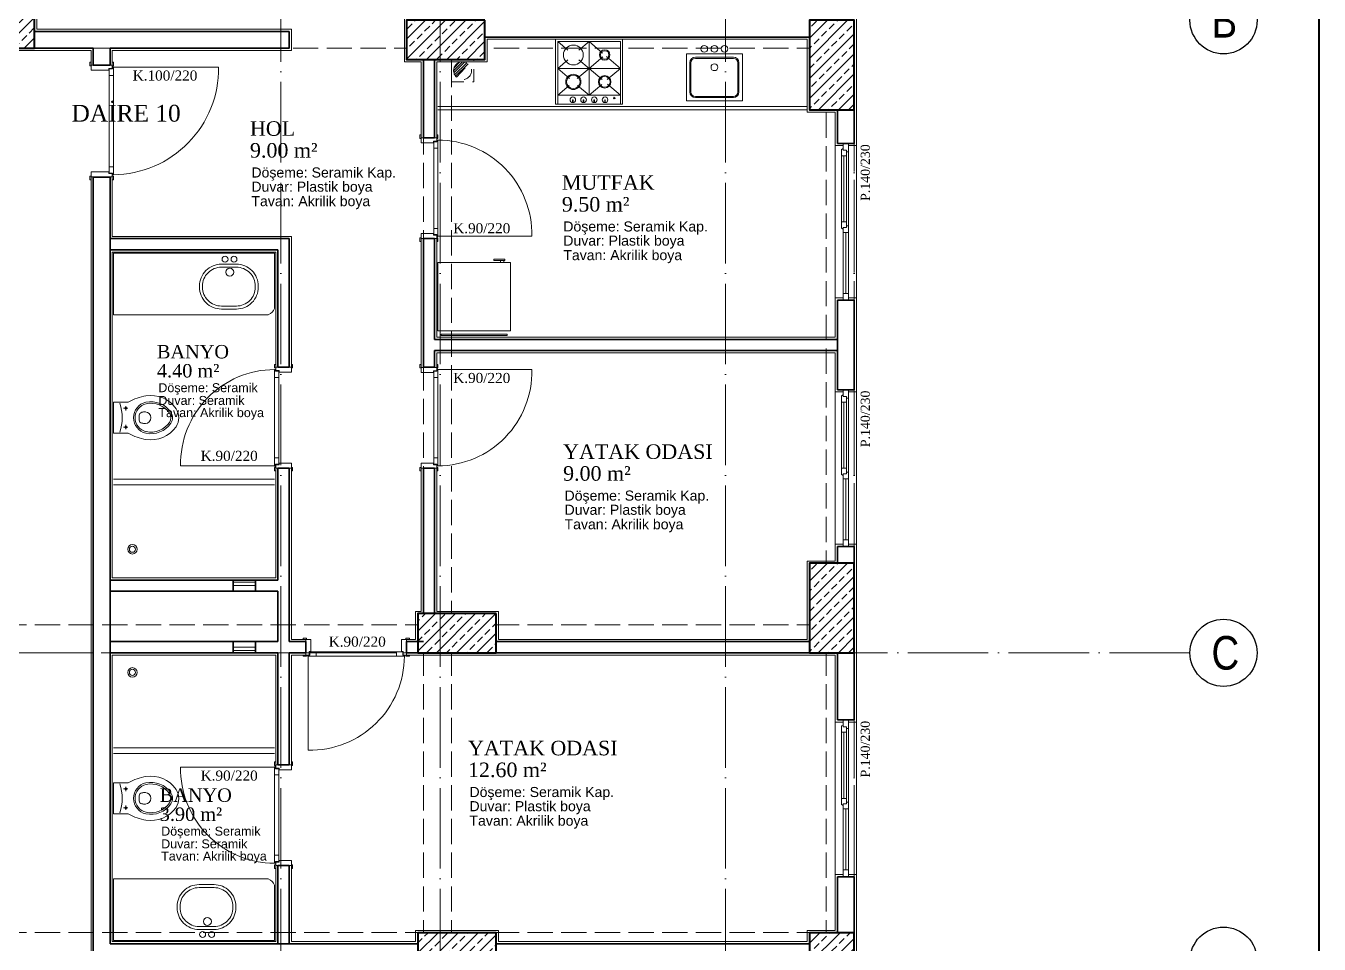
# Model space of a CAD drawing. Header units: millimetres. Extents: x 11587 to 81192, y -36083 to -25300.
# Drawn here: x 32641 to 33797, y -33765 to -32945 of the extents above; entities that cross this region are included whole.
import ezdxf

# ---------------------------------------------------------------- set-up
doc = ezdxf.new("R2010")
doc.units = ezdxf.units.MM
doc.linetypes.add('AKS', pattern=[30, 24, -3, 0, -3])
doc.linetypes.add('IZDUSUM1', pattern=[20, 7.5, -5, 7.5, 0])
for name, color, linetype, lineweight in [('rtm-aks balon', 20, 'Continuous', 25), ('rtm-aks balon yazı', 7, 'Continuous', 20), ('rtm-aks yeni', 7, 'AKS', 20), ('rtm-antet-02', 140, 'Continuous', 40), ('rtm-cam', 141, 'Continuous', 9), ('rtm-duv tugla', 22, 'Continuous', 35), ('rtm-izdusum-üst ince', 8, 'IZDUSUM1', 5), ('rtm-kapı-ahsap', 35, 'Continuous', 13), ('rtm-mhl-yazı-adı', 150, 'Continuous', 30), ('rtm-mhl-yazı-m2', 7, 'Continuous', 20), ('rtm-mhl-yazı-malzeme', 253, 'Continuous', 13), ('rtm-pen-ahsap', 35, 'Continuous', 13), ('rtm-plan katmanı-05', 205, 'Continuous', 20), ('rtm-plan katmanı-07', 135, 'Continuous', 9), ('rtm-sıva', 252, 'Continuous', 15), ('rtm-tarama-betonarme', 51, 'Continuous', 15), ('rtm-tas_betonarme', 50, 'Continuous', 40), ('rtm-tefris vitrifiye', 9, 'Continuous', 9)]:
    doc.layers.add(name, color=color, linetype=linetype, lineweight=lineweight)
doc.styles.add('AKSYAZI', font='ARIALN.TTF')
doc.styles.add('ARIAL', font='times.ttf')
doc.styles.get("Standard").update_dxf_attribs({"font": 'arial.ttf'})
doc.styles.add('VAZ-OLCU', font='times.ttf', dxfattribs={"height": 60})
pattern_1 = [(45, (9316.351, 20249.116), (-8.980256, 8.980256), []), (45, (9325.331, 20249.116), (-8.980256, 8.980256), [6.35, -3.175])]

# ---------------------------------------------------------------- blocks, each defined once
blk = doc.blocks.new('KİRİŞA')
at = {"layer": 'rtm-izdusum-üst ince', "ltscale": 1.5}
for points in [[(21869.4, -53214.2), (22159.4, -53214.2)], [(22229.4, -53214.2), (22561.9, -53214.2)], [(22189.4, -53719.2), (22189.4, -53224.2)], [(22214.4, -53719.2), (22214.4, -53224.2)], [(21829.4, -53674.2), (21829.4, -53269.2)], [(21854.4, -53674.2), (21854.4, -53269.2)], [(21869.4, -53729.2), (22149.4, -53729.2)], [(22219.4, -53729.2), (22639.4, -53729.2)], [(21829.4, -54004.2), (21829.4, -53754.2)], [(21854.4, -54004.2), (21854.4, -53754.2)], [(21869.4, -53754.2), (22149.4, -53754.2)], [(22189.4, -54004.2), (22189.4, -53754.2)], [(22214.4, -54004.2), (22214.4, -53754.2)], [(22219.4, -53754.2), (22639.4, -53754.2)], [(21869.4, -54004.2), (22149.4, -54004.2)], [(22219.4, -54004.2), (22629.4, -54004.2)]]:
    blk.add_lwpolyline(points, dxfattribs=at)
blk = doc.blocks.new('rty')
at = {"layer": 'rtm-kapı-ahsap'}
for p, q in [((-58244.9, -62700.3), (-58243.8, -62700.3)), ((-58244.9, -62703.4), (-58244.9, -62700.3)), ((-58243.8, -62703.4), (-58244.9, -62703.4)), ((-58243.8, -62700.3), (-58243.8, -62703.4)), ((-58243.8, -62707.4), (-58243.8, -62702.9)), ((-58229.8, -62702.9), (-58243.8, -62702.9)), ((-58232.8, -62705.9), (-58232.8, -62707.4)), ((-58229.8, -62705.9), (-58232.8, -62705.9)), ((-58232.6, -62706.4), (-58232.6, -62789.4)), ((-58232.6, -62706.4), (-58229.7, -62706.4)), ((-58229.8, -62700.4), (-58229.8, -62703.4)), ((-58228.8, -62700.4), (-58229.8, -62700.4)), ((-58229.8, -62702.9), (-58229.8, -62705.9)), ((-58229.8, -62703.4), (-58228.8, -62703.4)), ((-58229.8, -62704.9), (-58228.8, -62704.9)), ((-58229.7, -62706.4), (-58229.7, -62704.9)), ((-58228.8, -62703.4), (-58228.8, -62700.4)), ((-58228.8, -62790.9), (-58228.8, -62704.9)), ((-58144.8, -62704.9), (-58228.8, -62704.9)), ((-58232.8, -62707.4), (-58243.8, -62707.4)), ((-58228.8, -62712), (-58232.6, -62712)), ((-58228.8, -62783.7), (-58232.6, -62783.7)), ((-58243.8, -62792.3), (-58244.9, -62792.3)), ((-58244.9, -62792.3), (-58244.9, -62795.4)), ((-58244.9, -62795.4), (-58243.8, -62795.4)), ((-58243.8, -62788.4), (-58243.8, -62792.9)), ((-58232.8, -62788.4), (-58243.8, -62788.4)), ((-58243.8, -62795.4), (-58243.8, -62792.3)), ((-58229.8, -62792.9), (-58243.8, -62792.9)), ((-58232.8, -62789.9), (-58232.8, -62788.4)), ((-58229.8, -62789.9), (-58232.8, -62789.9)), ((-58232.6, -62789.4), (-58229.7, -62789.4)), ((-58229.8, -62792.9), (-58229.8, -62789.9)), ((-58229.8, -62790.9), (-58228.8, -62790.9)), ((-58229.8, -62795.4), (-58229.8, -62792.3)), ((-58229.8, -62792.3), (-58228.8, -62792.3)), ((-58228.8, -62795.4), (-58229.8, -62795.4)), ((-58229.7, -62789.4), (-58229.7, -62790.9)), ((-58228.8, -62792.3), (-58228.8, -62795.4))]:
    blk.add_line(p, q, dxfattribs=at)
at = {"layer": 'rtm-kapı-ahsap', "const_width": 0.392}
blk.add_lwpolyline([(-58229.2, -62703.9, 1), (-58229.2, -62704.5, 1)], format="xyb", close=True, dxfattribs=at)
at = {"layer": 'rtm-kapı-ahsap'}
blk.add_arc((-58229.1, -62706.6), 84.3, 270.2011, 1.1472, dxfattribs=at)
blk = doc.blocks.new('K-100')
at = {"layer": 'rtm-kapı-ahsap'}
for p, q in [((-34308.1, -13702.2), (-34307, -13702.2)), ((-34308.1, -13705.4), (-34308.1, -13702.2)), ((-34307, -13705.4), (-34308.1, -13705.4)), ((-34307, -13702.2), (-34307, -13705.4)), ((-34307, -13709.3), (-34307, -13704.8)), ((-34288, -13704.8), (-34307, -13704.8)), ((-34288, -13702.3), (-34288, -13705.4)), ((-34287, -13702.3), (-34288, -13702.3)), ((-34288, -13704.8), (-34288, -13707.8)), ((-34288, -13705.4), (-34287, -13705.4)), ((-34287, -13705.4), (-34287, -13702.3)), ((-34291, -13709.3), (-34307, -13709.3)), ((-34288, -13707.8), (-34291, -13707.8)), ((-34291, -13707.8), (-34291, -13709.3)), ((-34290.8, -13801.3), (-34290.8, -13708.3)), ((-34290.8, -13708.3), (-34287.9, -13708.3)), ((-34287, -13713.9), (-34290.8, -13713.9)), ((-34288, -13706.8), (-34287, -13706.8)), ((-34287.9, -13708.3), (-34287.9, -13706.8)), ((-34287, -13706.8), (-34287, -13802.8)), ((-34287, -13795.6), (-34290.8, -13795.6)), ((-34307, -13804.2), (-34308.1, -13804.2)), ((-34308.1, -13804.2), (-34308.1, -13807.3)), ((-34308.1, -13807.3), (-34307, -13807.3)), ((-34307, -13800.3), (-34307, -13804.8)), ((-34291, -13800.3), (-34307, -13800.3)), ((-34307, -13807.3), (-34307, -13804.2)), ((-34288, -13804.8), (-34307, -13804.8)), ((-34291, -13801.8), (-34291, -13800.3)), ((-34288, -13801.8), (-34291, -13801.8)), ((-34290.8, -13801.3), (-34287.9, -13801.3)), ((-34288, -13804.8), (-34288, -13801.8)), ((-34288, -13802.8), (-34287, -13802.8)), ((-34288, -13807.3), (-34288, -13804.2)), ((-34288, -13804.2), (-34287, -13804.2)), ((-34287, -13807.3), (-34288, -13807.3)), ((-34287.9, -13801.3), (-34287.9, -13802.8)), ((-34193, -13802.8), (-34287, -13802.8)), ((-34287, -13804.2), (-34287, -13807.3))]:
    blk.add_line(p, q, dxfattribs=at)
at = {"layer": 'rtm-kapı-ahsap', "const_width": 0.392}
blk.add_lwpolyline([(-34287.4, -13803.7, -1), (-34287.4, -13803.1, -1)], format="xyb", close=True, dxfattribs=at)
at = {"layer": 'rtm-kapı-ahsap'}
blk.add_arc((-34287.9, -13801.7), 94.9, 359.3332, 89.4605, dxfattribs=at)

msp = doc.modelspace()

# ---------------------------------------------------------------- hatches: boundary and pattern name
at = {"layer": 'rtm-izdusum-üst ince', "ltscale": 1.5}
h = msp.add_hatch(dxfattribs=at)
h.set_pattern_fill('ANSI31', color=256, scale=0.5, angle=180, style=0)
h.set_pattern_definition([(225, (32730.1749, -32975.134), (1.122532, -1.122532), [])])
edge = h.paths.add_edge_path()
edge.add_arc((33031.19, -32985.13), 8, 47.23741, 227.23741, ccw=False)
edge.add_line((33036.62, -32979.26), (33025.76, -32991.01))
at = {"layer": 'rtm-tarama-betonarme'}
h = msp.add_hatch(dxfattribs=at)
h.set_pattern_fill('ANSI33', color=256, scale=2, style=0)
h.set_pattern_definition([(45, (479377.999, 30119.077), (-8.98025612, 8.98025612), []), (45, (479386.979, 30119.077), (-8.98025612, 8.98025612), [6.35, -3.175])])
h.paths.add_polyline_path([(32538.69, -32935.13), (32538.69, -32965.13), (32648.69, -32965.13), (32648.69, -32935.13)])
h = msp.add_hatch(dxfattribs=at)
h.set_pattern_fill('ANSI33', color=256, scale=2, style=0)
h.set_pattern_definition(pattern_1)
h.paths.add_polyline_path([(32981.19, -32940.13), (32981.19, -32975.13), (33051.19, -32975.13), (33051.19, -32940.13)])
h = msp.add_hatch(dxfattribs=at)
h.set_pattern_fill('ANSI33', color=256, scale=2, style=0)
h.set_pattern_definition(pattern_1)
h.paths.add_polyline_path([(33381.19, -32940.13), (33341.19, -32940.13), (33341.19, -33020.13), (33381.19, -33020.13)])
h = msp.add_hatch(dxfattribs=at)
h.set_pattern_fill('ANSI33', color=256, scale=2, style=0)
h.set_pattern_definition(pattern_1)
h.paths.add_polyline_path([(33381.19, -33425.13), (33341.19, -33425.13), (33341.19, -33505.13), (33381.19, -33505.13)])
h = msp.add_hatch(dxfattribs=at)
h.set_pattern_fill('ANSI33', color=256, scale=2, style=0)
h.set_pattern_definition(pattern_1)
h.paths.add_polyline_path([(33061.19, -33505.13), (33061.19, -33470.13), (32991.19, -33470.13), (32991.19, -33505.13)])
h = msp.add_hatch(dxfattribs=at)
h.set_pattern_fill('ANSI33', color=256, scale=2, style=0)
h.set_pattern_definition(pattern_1)
h.paths.add_polyline_path([(33061.19, -33790.13), (33061.19, -33755.13), (32991.19, -33755.13), (32991.19, -33790.13)])
h = msp.add_hatch(dxfattribs=at)
h.set_pattern_fill('ANSI33', color=256, scale=2, style=0)
h.set_pattern_definition(pattern_1)
h.paths.add_polyline_path([(33381.19, -33755.13), (33341.19, -33755.13), (33341.19, -33835.13), (33381.19, -33835.13)])

# ---------------------------------------------------------------- linework, layer by layer
at = {"layer": 'rtm-aks balon'}
for centre in [(33711.19, -32940.13), (33711.19, -33505.13), (33711.19, -33780.13)]:
    msp.add_circle(centre, 30, dxfattribs=at)
at = {"layer": 'rtm-aks yeni', "ltscale": 3}
for p, q in [((32868.69, -35680.13), (32868.69, -31980.13)), ((33011.19, -35680.13), (33011.19, -31980.13)), ((33266.19, -35680.13), (33266.19, -31980.13)), ((33381.19, -35680.13), (33381.19, -31980.13)), ((33681.19, -33505.13), (31891.19, -33505.13))]:
    msp.add_line(p, q, dxfattribs=at)
at = {"layer": 'rtm-antet-02'}
msp.add_lwpolyline([(25201.61, -31612.89), (25201.61, -36052.89), (33796.61, -36052.89), (33796.61, -31612.89)], close=True, dxfattribs=at)
at = {"layer": 'rtm-cam'}
for p, q in [((33371.94, -33061.13), (33371.94, -33120.13)), ((33373.69, -33129.63), (33373.69, -33184.13)), ((33371.94, -33281.13), (33371.94, -33340.13)), ((33373.69, -33349.63), (33373.69, -33404.13)), ((33371.94, -33576.13), (33371.94, -33635.13)), ((33373.69, -33644.63), (33373.69, -33699.13))]:
    msp.add_line(p, q, dxfattribs=at)
at = {"layer": 'rtm-duv tugla'}
for points in [[(32876.19, -32950.13), (32648.69, -32950.13)], [(32716.19, -32965.13), (32876.19, -32965.13), (32876.19, -32950.13)], [(33341.19, -32955.13), (33051.19, -32955.13)], [(32701.19, -32980.13), (32701.19, -32965.13), (32648.69, -32965.13)], [(32716.19, -32980.13), (32716.19, -32965.13)], [(32716.19, -32980.13), (32701.19, -32980.13)], [(32996.19, -32975.13), (32996.19, -33045.13)], [(33006.19, -32975.13), (33006.19, -33045.13)], [(33366.19, -33020.13), (33366.19, -33050.13)], [(33381.19, -33020.13), (33381.19, -33050.13)], [(32996.19, -33045.13), (33006.19, -33045.13)], [(33366.19, -33050.13), (33381.19, -33050.13)], [(32701.19, -34465.13), (32701.19, -33080.13)], [(32716.19, -33080.13), (32701.19, -33080.13)], [(32716.19, -33765.13), (32716.19, -33080.13)], [(32716.19, -33135.13), (32876.19, -33135.13)], [(32876.19, -33135.13), (32876.19, -33250.13)], [(32996.19, -33135.13), (32996.19, -33250.13)], [(32996.19, -33135.13), (33006.19, -33135.13)], [(33006.19, -33135.13), (33006.19, -33225.13)], [(32716.19, -33145.13), (32866.19, -33145.13)], [(32866.19, -33145.13), (32866.19, -33250.13)], [(33366.19, -33190.13), (33366.19, -33270.13)], [(33366.19, -33190.13), (33381.19, -33190.13)], [(33381.19, -33190.13), (33381.19, -33270.13)], [(33006.19, -33225.13), (33366.19, -33225.13)], [(33006.19, -33235.13), (33006.19, -33250.13)], [(33006.19, -33235.13), (33366.19, -33235.13)], [(32876.19, -33250.13), (32866.19, -33250.13)], [(32996.19, -33250.13), (33006.19, -33250.13)], [(33366.19, -33270.13), (33381.19, -33270.13)], [(32866.19, -33340.13), (32866.19, -33440.13)], [(32876.19, -33340.13), (32866.19, -33340.13)], [(32876.19, -33340.13), (32876.19, -33495.13)], [(32996.19, -33340.13), (32996.19, -33470.13)], [(32996.19, -33340.13), (33006.19, -33340.13)], [(33006.19, -33340.13), (33006.19, -33470.13)], [(33366.19, -33410.13), (33366.19, -33425.13)], [(33366.19, -33410.13), (33381.19, -33410.13)], [(33381.19, -33410.13), (33381.19, -33425.13)], [(32716.19, -33440.13), (32866.19, -33440.13)], [(32826.19, -33450.13), (32826.19, -33440.13)], [(32846.19, -33450.13), (32846.19, -33440.13)], [(32716.19, -33450.13), (32866.19, -33450.13)], [(32866.19, -33450.13), (32866.19, -33495.13)], [(32716.19, -33495.13), (32866.19, -33495.13)], [(32826.19, -33495.13), (32826.19, -33505.13)], [(32846.19, -33495.13), (32846.19, -33505.13)], [(32876.19, -33495.13), (32891.19, -33495.13)], [(32891.19, -33495.13), (32891.19, -33505.13)], [(32981.19, -33495.13), (32996.19, -33495.13)], [(32981.19, -33495.13), (32981.19, -33505.13)], [(33341.19, -33495.13), (33061.19, -33495.13)], [(32716.19, -33505.13), (32866.19, -33505.13)], [(32866.19, -33505.13), (32866.19, -33605.13)], [(32876.19, -33505.13), (32876.19, -33605.13)], [(32876.19, -33505.13), (32891.19, -33505.13)], [(32981.19, -33505.13), (32996.19, -33505.13)], [(33341.19, -33505.13), (33061.19, -33505.13)], [(33366.19, -33505.13), (33366.19, -33565.13)], [(33381.19, -33505.13), (33381.19, -33565.13)], [(33366.19, -33565.13), (33381.19, -33565.13)], [(32876.19, -33605.13), (32866.19, -33605.13)], [(32866.19, -33695.13), (32866.19, -33765.13)], [(32876.19, -33695.13), (32866.19, -33695.13)], [(32876.19, -33695.13), (32876.19, -33765.13)], [(33366.19, -33705.13), (33366.19, -33755.13)], [(33366.19, -33705.13), (33381.19, -33705.13)], [(33381.19, -33705.13), (33381.19, -33755.13)], [(32991.19, -33765.13), (32716.19, -33765.13)], [(33341.19, -33765.13), (33061.19, -33765.13)]]:
    msp.add_lwpolyline(points, dxfattribs=at)
at = {"layer": 'rtm-izdusum-üst ince', "ltscale": 1.5}
for points in [[(33021.19, -32975.13), (33021.19, -32995.13), (33041.19, -32995.13), (33041.19, -32975.13), (33021.19, -32975.13)], [(33025.76, -32991.01), (33036.62, -32979.26)]]:
    msp.add_lwpolyline(points, dxfattribs=at)
msp.add_circle((33031.19, -32985.13), 8, dxfattribs=at)
at = {"layer": 'rtm-kapı-ahsap'}
for points in [[(32846.19, -33442.13), (32826.19, -33442.13)], [(32846.19, -33445.13), (32826.19, -33445.13)], [(32846.19, -33500.13), (32826.19, -33500.13)], [(32846.19, -33503.13), (32826.19, -33503.13)]]:
    msp.add_lwpolyline(points, dxfattribs=at)
at = {"layer": 'rtm-pen-ahsap'}
for p, q in [((33371.19, -33050.13), (33371.19, -33056.13)), ((33376.19, -33057.63), (33376.19, -33050.13)), ((33369.69, -33055.5), (33369.69, -33061.13)), ((33369.69, -33120.13), (33369.69, -33061.13)), ((33374.19, -33061.13), (33369.69, -33061.13)), ((33374.19, -33056.13), (33371.19, -33056.13)), ((33374.19, -33056.13), (33374.19, -33061.13)), ((33376.19, -33057.63), (33374.19, -33057.63)), ((33374.19, -33120.13), (33374.19, -33061.13)), ((33369.69, -33125.77), (33369.69, -33120.13)), ((33374.19, -33120.13), (33369.69, -33120.13)), ((33374.19, -33125.13), (33374.19, -33120.13)), ((33371.19, -33125.13), (33371.19, -33129.63)), ((33374.19, -33125.13), (33371.19, -33125.13)), ((33371.19, -33179.13), (33371.19, -33129.63)), ((33376.19, -33129.63), (33371.19, -33129.63)), ((33374.19, -33123.63), (33376.19, -33123.63)), ((33376.19, -33131.13), (33376.19, -33123.63)), ((33376.19, -33131.13), (33376.19, -33190.13)), ((33371.19, -33179.13), (33371.19, -33184.77)), ((33376.19, -33184.13), (33371.19, -33184.13)), ((33371.19, -33190.13), (33371.19, -33184.13)), ((33371.19, -33270.13), (33371.19, -33276.13)), ((33376.19, -33277.63), (33376.19, -33270.13)), ((33369.69, -33275.5), (33369.69, -33281.13)), ((33369.69, -33340.13), (33369.69, -33281.13)), ((33374.19, -33281.13), (33369.69, -33281.13)), ((33374.19, -33276.13), (33371.19, -33276.13)), ((33374.19, -33276.13), (33374.19, -33281.13)), ((33376.19, -33277.63), (33374.19, -33277.63)), ((33374.19, -33340.13), (33374.19, -33281.13)), ((33369.69, -33345.77), (33369.69, -33340.13)), ((33374.19, -33340.13), (33369.69, -33340.13)), ((33374.19, -33345.13), (33374.19, -33340.13)), ((33371.19, -33345.13), (33371.19, -33349.63)), ((33374.19, -33345.13), (33371.19, -33345.13)), ((33371.19, -33399.13), (33371.19, -33349.63)), ((33376.19, -33349.63), (33371.19, -33349.63)), ((33374.19, -33343.63), (33376.19, -33343.63)), ((33376.19, -33351.13), (33376.19, -33343.63)), ((33376.19, -33351.13), (33376.19, -33410.13)), ((33371.19, -33399.13), (33371.19, -33404.77)), ((33376.19, -33404.13), (33371.19, -33404.13)), ((33371.19, -33410.13), (33371.19, -33404.13)), ((33369.69, -33570.5), (33369.69, -33576.13)), ((33371.19, -33565.13), (33371.19, -33571.13)), ((33374.19, -33571.13), (33371.19, -33571.13)), ((33374.19, -33571.13), (33374.19, -33576.13)), ((33376.19, -33572.63), (33376.19, -33565.13)), ((33369.69, -33635.13), (33369.69, -33576.13)), ((33374.19, -33576.13), (33369.69, -33576.13)), ((33376.19, -33572.63), (33374.19, -33572.63)), ((33374.19, -33635.13), (33374.19, -33576.13)), ((33369.69, -33640.77), (33369.69, -33635.13)), ((33374.19, -33635.13), (33369.69, -33635.13)), ((33371.19, -33640.13), (33371.19, -33644.63)), ((33374.19, -33640.13), (33371.19, -33640.13)), ((33374.19, -33640.13), (33374.19, -33635.13)), ((33374.19, -33638.63), (33376.19, -33638.63)), ((33376.19, -33646.13), (33376.19, -33638.63)), ((33371.19, -33694.13), (33371.19, -33644.63)), ((33376.19, -33644.63), (33371.19, -33644.63)), ((33376.19, -33646.13), (33376.19, -33705.13)), ((33371.19, -33694.13), (33371.19, -33699.77)), ((33376.19, -33699.13), (33371.19, -33699.13)), ((33371.19, -33705.13), (33371.19, -33699.13))]:
    msp.add_line(p, q, dxfattribs=at)
for points in [[(33369.69, -33055.5), (33371.19, -33054.63)], [(33369.69, -33125.77), (33371.19, -33126.64)], [(33369.69, -33275.5), (33371.19, -33274.63)], [(33369.69, -33345.77), (33371.19, -33346.64)], [(33369.69, -33570.5), (33371.19, -33569.63)], [(33369.69, -33640.77), (33371.19, -33641.64)]]:
    msp.add_lwpolyline(points, dxfattribs=at)
at = {"layer": 'rtm-plan katmanı-05', "ltscale": 0.6}
for points in [[(33364.19, -33188.13), (33364.19, -33052.13)], [(33383.19, -33188.13), (33383.19, -33052.13)], [(33364.19, -33408.13), (33364.19, -33272.13)], [(33383.19, -33408.13), (33383.19, -33272.13)], [(33364.19, -33703.13), (33364.19, -33567.13)], [(33383.19, -33703.13), (33383.19, -33567.13)]]:
    msp.add_lwpolyline(points, dxfattribs=at)
at = {"layer": 'rtm-plan katmanı-07'}
for points in [[(33376.19, -33123.63), (33376.19, -33057.63)], [(33376.19, -33343.63), (33376.19, -33277.63)], [(33376.19, -33638.63), (33376.19, -33572.63)]]:
    msp.add_lwpolyline(points, dxfattribs=at)
at = {"layer": 'rtm-sıva'}
for points in [[(32718.19, -32980.13), (32718.19, -32967.13), (32878.19, -32967.13), (32878.19, -32948.13), (32650.69, -32948.13), (32650.69, -32933.13), (32645.69, -32933.13), (32645.69, -32397.13), (32788.19, -32397.13), (32788.19, -32390.13)], [(32994.19, -33045.13), (32994.19, -32977.13), (32979.19, -32977.13), (32979.19, -32938.13), (32994.19, -32938.13), (32994.19, -32838.13)], [(33376.19, -33052.13), (33383.19, -33052.13), (33383.19, -32938.13), (33013.19, -32938.13), (33013.19, -32838.13)], [(33371.19, -33052.13), (33364.19, -33052.13), (33364.19, -33022.13), (33339.19, -33022.13), (33339.19, -32957.13), (33053.19, -32957.13), (33053.19, -32977.13), (33008.19, -32977.13), (33008.19, -33045.13)], [(32573.19, -32980.13), (32573.19, -32967.13), (32699.19, -32967.13), (32699.19, -32980.13)], [(32699.19, -33080.13), (32699.19, -34465.13)], [(32718.19, -33080.13), (32718.19, -33133.13), (32878.19, -33133.13), (32878.19, -33250.13)], [(32994.19, -33250.13), (32994.19, -33135.13)], [(33008.19, -33135.13), (33008.19, -33223.13), (33364.19, -33223.13), (33364.19, -33188.13), (33371.19, -33188.13)], [(32864.19, -33250.13), (32864.19, -33147.13), (32718.19, -33147.13), (32718.19, -33438.13), (32864.19, -33438.13), (32864.19, -33340.13)], [(33376.19, -33272.13), (33383.19, -33272.13), (33383.19, -33188.13), (33376.19, -33188.13)], [(33008.19, -33250.13), (33008.19, -33237.13), (33364.19, -33237.13), (33364.19, -33272.13), (33371.19, -33272.13)], [(32878.19, -33340.13), (32878.19, -33493.13), (32891.19, -33493.13)], [(32981.19, -33493.13), (32989.19, -33493.13), (32989.19, -33468.13), (32994.19, -33468.13), (32994.19, -33340.13)], [(33008.19, -33340.13), (33008.19, -33468.13), (33063.19, -33468.13), (33063.19, -33493.13), (33339.19, -33493.13), (33339.19, -33423.13), (33364.19, -33423.13), (33364.19, -33408.13), (33371.19, -33408.13)], [(33376.19, -33408.13), (33383.19, -33408.13), (33383.19, -33567.13), (33376.19, -33567.13)], [(32996.19, -33470.13), (32991.19, -33470.13), (32991.19, -33495.13)], [(32864.19, -33695.13), (32864.19, -33763.13), (32718.19, -33763.13), (32718.19, -33507.13), (32864.19, -33507.13), (32864.19, -33605.13)], [(32878.19, -33605.13), (32878.19, -33507.13), (32891.19, -33507.13)], [(33371.19, -33567.13), (33364.19, -33567.13), (33364.19, -33507.13), (32981.19, -33507.13)], [(32878.19, -33695.13), (32878.19, -33763.13), (32989.19, -33763.13), (32989.19, -33753.13), (33063.19, -33753.13), (33063.19, -33763.13), (33339.19, -33763.13), (33339.19, -33753.13), (33364.19, -33753.13), (33364.19, -33703.13), (33371.19, -33703.13)], [(33376.19, -33703.13), (33383.19, -33703.13), (33383.19, -33852.13), (33376.19, -33852.13)]]:
    msp.add_lwpolyline(points, dxfattribs=at)
at = {"layer": 'rtm-tas_betonarme'}
for points in [[(32648.69, -32935.13), (32538.69, -32935.13), (32538.69, -32965.13), (32648.69, -32965.13)], [(33051.19, -32940.13), (32981.19, -32940.13), (32981.19, -32975.13), (33051.19, -32975.13)], [(33381.19, -32940.13), (33341.19, -32940.13), (33341.19, -33020.13), (33381.19, -33020.13)], [(33381.19, -33425.13), (33341.19, -33425.13), (33341.19, -33505.13), (33381.19, -33505.13)], [(33061.19, -33470.13), (32991.19, -33470.13), (32991.19, -33505.13), (33061.19, -33505.13)], [(33061.19, -33755.13), (32991.19, -33755.13), (32991.19, -33790.13), (33061.19, -33790.13)], [(33381.19, -33755.13), (33341.19, -33755.13), (33341.19, -33835.13), (33381.19, -33835.13)]]:
    msp.add_lwpolyline(points, close=True, dxfattribs=at)
at = {"layer": 'rtm-tefris vitrifiye'}
for p, q in [((33174.17, -32957.13), (33114.17, -32957.13)), ((33125.13, -32966.82), (33116.17, -32959.13)), ((33172.17, -32959.13), (33116.17, -32959.13)), ((33116.17, -32959.13), (33116.17, -33007.13)), ((33144.17, -32959.13), (33135.2, -32966.82)), ((33156.36, -32969.59), (33144.17, -32959.13)), ((33144.17, -32959.13), (33144.17, -33007.13)), ((33172.17, -32959.13), (33172.17, -33015.13)), ((33174.17, -32957.13), (33174.17, -33015.13)), ((33231.19, -33012.13), (33231.19, -32970.13)), ((33281.19, -32970.13), (33231.19, -32970.13)), ((33281.19, -33012.13), (33281.19, -32970.13)), ((33116.17, -32983.13), (33125.13, -32975.45)), ((33135.2, -32975.45), (33144.17, -32983.13)), ((33144.17, -32983.13), (33156.4, -32972.65)), ((33159.75, -32972.49), (33172.17, -32983.13)), ((33234.19, -33004.13), (33234.19, -32978.13)), ((33235.19, -33004.13), (33235.19, -32978.13)), ((33273.19, -32973.13), (33239.19, -32973.13)), ((33273.19, -32974.13), (33239.19, -32974.13)), ((33277.19, -33004.13), (33277.19, -32978.13)), ((33278.19, -33004.13), (33278.19, -32978.13)), ((33116.17, -32983.13), (33126.79, -32992.24)), ((33172.17, -32983.13), (33116.17, -32983.13)), ((33144.17, -32983.13), (33133.71, -32992.1)), ((33144.17, -32983.13), (33155.87, -32993.17)), ((33172.17, -32983.13), (33160.48, -32993.15)), ((33126.39, -32998.37), (33116.17, -33007.13)), ((33133.88, -32998.31), (33144.17, -33007.13)), ((33155.54, -32997.39), (33144.17, -33007.13)), ((33160.64, -32997.26), (33172.17, -33007.13)), ((33174.17, -33015.13), (33114.17, -33015.13)), ((33116.17, -33007.13), (33116.17, -33015.13)), ((33172.17, -33007.13), (33116.17, -33007.13)), ((33129.45, -33011.16), (33129.99, -33011.16)), ((33129.45, -33013.62), (33129.45, -33011.16)), ((33129.99, -33011.16), (33129.99, -33013.62)), ((33139.03, -33011.16), (33139.57, -33011.16)), ((33139.03, -33013.62), (33139.03, -33011.16)), ((33139.57, -33011.16), (33139.57, -33013.62)), ((33148.62, -33011.16), (33149.16, -33011.16)), ((33148.62, -33013.62), (33148.62, -33011.16)), ((33149.16, -33011.16), (33149.16, -33013.62)), ((33158.21, -33011.16), (33158.74, -33011.16)), ((33158.21, -33013.62), (33158.21, -33011.16)), ((33158.74, -33011.16), (33158.74, -33013.62)), ((33231.19, -33012.13), (33281.19, -33012.13)), ((33239.19, -33008.13), (33273.19, -33008.13)), ((33239.19, -33009.13), (33273.19, -33009.13)), ((33339.19, -33020.13), (33009.19, -33020.13)), ((33059.09, -33153.57), (33069.09, -33153.57)), ((33059.09, -33154.57), (33059.09, -33153.57)), ((33069.09, -33154.57), (33059.09, -33154.57)), ((33065.09, -33156.57), (33065.09, -33154.57)), ((33068.09, -33156.57), (33068.09, -33154.57)), ((33069.09, -33153.57), (33069.09, -33154.57)), ((33009.09, -33156.57), (33009.09, -33217.57)), ((33074.09, -33217.57), (33074.09, -33156.57)), ((33009.09, -33217.57), (33074.09, -33217.57)), ((33012.09, -33220.57), (33071.09, -33220.57)), ((33012.09, -33221.57), (33012.09, -33220.57)), ((33071.09, -33221.57), (33012.09, -33221.57)), ((33071.09, -33220.57), (33071.09, -33221.57)), ((32719.19, -33308.88), (32719.19, -33281.39)), ((32731.78, -33281.39), (32719.19, -33281.39)), ((32728.32, -33286.61), (32732.03, -33286.61)), ((32730.19, -33284.77), (32730.19, -33288.68)), ((32742.29, -33292.97), (32742.29, -33297.3)), ((32728.32, -33303.66), (32732.03, -33303.66)), ((32730.19, -33305.5), (32730.19, -33301.59)), ((32731.78, -33308.88), (32719.19, -33308.88)), ((32719.19, -33621.39), (32719.19, -33648.88)), ((32731.78, -33621.39), (32719.19, -33621.39)), ((32728.32, -33626.61), (32732.03, -33626.61)), ((32730.19, -33624.77), (32730.19, -33628.68)), ((32730.19, -33645.5), (32730.19, -33641.59)), ((32742.29, -33637.3), (32742.29, -33632.97)), ((32731.78, -33648.88), (32719.19, -33648.88)), ((32728.32, -33643.66), (32732.03, -33643.66))]:
    msp.add_line(p, q, dxfattribs=at)
for points in [[(33114.17, -32957.13), (33114.17, -33015.13)], [(33339.19, -33017.13), (33009.19, -33017.13)], [(33074.09, -33156.57), (33009.09, -33156.57)], [(32719.19, -33350.13), (32863.19, -33350.13)], [(32719.19, -33355.13), (32863.19, -33355.13)], [(32719.19, -33590.13), (32863.19, -33590.13)], [(32719.19, -33595.13), (32863.19, -33595.13)]]:
    msp.add_lwpolyline(points, dxfattribs=at)
for points in [[(32719.19, -33203.13), (32857.61, -33203.13, 0.2032744), (32863.19, -33197.55), (32863.19, -33148.13), (32719.19, -33148.13), (32719.19, -33203.13)], [(32848.66, -33178.5), (32848.66, -33177.61, 0.4142136), (32829.06, -33158.01), (32815.67, -33158.01, 0.4142136), (32796.06, -33177.61), (32796.06, -33178.5, 0.4142136), (32815.67, -33198.1), (32829.06, -33198.1, 0.4142136)], [(32845.99, -33178.5), (32845.99, -33177.61, 0.4142136), (32829.06, -33160.68), (32815.67, -33160.68, 0.4142136), (32798.74, -33177.61), (32798.74, -33178.5, 0.4142136), (32815.67, -33195.43), (32829.06, -33195.43, 0.4142136)], [(32719.19, -33707.13), (32857.61, -33707.13, -0.2032744), (32863.19, -33712.72), (32863.19, -33762.13), (32719.19, -33762.13), (32719.19, -33707.13)], [(32828.66, -33731.77), (32828.66, -33732.66, -0.4142136), (32809.06, -33752.26), (32795.67, -33752.26, -0.4142136), (32776.06, -33732.66), (32776.06, -33731.77, -0.4142136), (32795.67, -33712.17), (32809.06, -33712.17, -0.4142136)], [(32825.99, -33731.77), (32825.99, -33732.66, -0.4142136), (32809.06, -33749.59), (32795.67, -33749.59, -0.4142136), (32778.74, -33732.66), (32778.74, -33731.77, -0.4142136), (32795.67, -33714.84), (32809.06, -33714.84, -0.4142136)]]:
    msp.add_lwpolyline(points, format="xyb", close=True, dxfattribs=at)
for centre, radius in [((33130.17, -32971.13), 8.84), ((33158.17, -32971.13), 4.63), ((33158.17, -32971.13), 3.84), ((33247.19, -32965.63), 3), ((33256.19, -32965.63), 3), ((33265.19, -32965.63), 3), ((33256.19, -32982.13), 3), ((33130.17, -32995.13), 6.84), ((33130.17, -32995.13), 6.05), ((33158.17, -32995.13), 5.63), ((33158.17, -32995.13), 4.84), ((33129.72, -33011.13), 2.5), ((33139.3, -33011.13), 2.5), ((33148.89, -33011.13), 2.5), ((33158.48, -33011.13), 2.5), ((33166.75, -33009.56), 0.75), ((32818.91, -33153.55), 2.67), ((32826.93, -33153.55), 2.67), ((32823.19, -33165.13), 3.56), ((32730.19, -33286.61), 0.825), ((32730.19, -33303.66), 0.825), ((32736.19, -33412.63), 4.25), ((32736.19, -33412.63), 2.75), ((32736.19, -33522.63), 4.25), ((32736.19, -33522.63), 2.75), ((32730.19, -33626.61), 0.825), ((32730.19, -33643.66), 0.825), ((32803.19, -33745.13), 3.56), ((32798.91, -33756.72), 2.67), ((32806.93, -33756.72), 2.67)]:
    msp.add_circle(centre, radius, dxfattribs=at)
for centre, radius, start, end in [((33239.19, -32978.13), 5, 90, 180), ((33239.19, -32978.13), 4, 90, 180), ((33273.19, -32978.13), 5, 0, 90), ((33273.19, -32978.13), 4, 0, 90), ((33239.19, -33004.13), 5, 180, 270), ((33239.19, -33004.13), 4, 180, 270), ((33273.19, -33004.13), 4, 270, 0), ((33273.19, -33004.13), 5, 270, 0), ((32683, -33295.13), 44, 342.84729, 17.15268), ((32731.78, -33279.19), 2.2, 270, 300.09462), ((32754.94, -33319.16), 44, 98.76392, 120.09462), ((32751.42, -33295.21), 14.3, 102.81214, 179.7338), ((32751.42, -33295.21), 12.87, 102.81214, 179.7338), ((32752.58, -33302.83), 27.5, 34.90445, 99.49177), ((32752.58, -33302.83), 22, 35.18852, 101.4306), ((32752.58, -33302.83), 20.57, 35.18852, 101.4306), ((32745.04, -33292.97), 2.75, 102.17308, 180), ((32747.19, -33302.94), 12.95, 86.68797, 102.17308), ((32747.52, -33295.11), 5.11, 0.26223, 90), ((32762.64, -33295.13), 7.92, 327.83247, 32.16749), ((32762.64, -33295.13), 9.35, 327.83247, 32.16749), ((32762.64, -33295.13), 14.85, 327.23949, 32.76051), ((32751.42, -33295.06), 14.3, 180.2662, 257.18786), ((32751.42, -33295.06), 12.87, 180.2662, 257.18786), ((32745.04, -33297.3), 2.75, 180, 257.82692), ((32747.19, -33287.33), 12.95, 257.82692, 273.31203), ((32747.52, -33295.16), 5.12, 270, 359.73777), ((32752.58, -33287.43), 27.5, 260.50823, 325.09555), ((32752.58, -33287.43), 22, 258.5694, 324.81148), ((32752.58, -33287.43), 20.57, 258.5694, 324.81148), ((32731.78, -33311.08), 2.2, 59.90538, 90), ((32754.94, -33271.1), 44, 239.90538, 261.23608), ((32754.94, -33659.16), 44, 98.76392, 120.09462), ((32752.58, -33642.83), 27.5, 34.90445, 99.49177), ((32683, -33635.13), 44, 342.84732, 17.15271), ((32731.78, -33619.19), 2.2, 270, 300.09462), ((32751.42, -33635.21), 14.3, 102.81214, 179.7338), ((32751.42, -33635.21), 12.87, 102.81214, 179.7338), ((32747.19, -33642.94), 12.95, 86.68797, 102.17308), ((32747.52, -33635.11), 5.12, 0.26223, 90), ((32752.58, -33642.83), 22, 35.18852, 101.4306), ((32752.58, -33642.83), 20.57, 35.18852, 101.4306), ((32762.64, -33635.13), 14.85, 327.23949, 32.76051), ((32751.42, -33635.06), 14.3, 180.2662, 257.18786), ((32751.42, -33635.06), 12.87, 180.2662, 257.18786), ((32745.04, -33632.97), 2.75, 102.17308, 180), ((32745.04, -33637.3), 2.75, 180, 257.82692), ((32747.19, -33627.33), 12.95, 257.82692, 273.31203), ((32747.52, -33635.16), 5.11, 270, 359.73777), ((32752.58, -33627.43), 22, 258.5694, 324.81148), ((32752.58, -33627.43), 20.57, 258.5694, 324.81148), ((32762.64, -33635.13), 7.92, 327.83251, 32.16753), ((32762.64, -33635.13), 9.35, 327.83251, 32.16753), ((32731.78, -33651.08), 2.2, 59.90538, 90), ((32754.94, -33611.1), 44, 239.90538, 261.23608), ((32752.58, -33627.43), 27.5, 260.50823, 325.09555)]:
    msp.add_arc(centre, radius, start, end, dxfattribs=at)

# ---------------------------------------------------------------- block references
at = {"layer": 'rtm-izdusum-üst ince', "xscale": -1}
msp.add_blockref('KİRİŞA', (55210.62, 20249.12), dxfattribs=at)
at = {"layer": 'rtm-kapı-ahsap', "xscale": -1}
for name, p, rotation in [('K-100', (67006.17, -46784.92), 180), ('rty', (91237.97, -95838), 180), ('rty', (-29811.68, -91736.91), 90)]:
    msp.add_blockref(name, p, dxfattribs=dict(at, rotation=rotation))
at = {"layer": 'rtm-kapı-ahsap', "rotation": 180}
msp.add_blockref('rty', (-25365.59, -96043), dxfattribs=at)
at = {"layer": 'rtm-kapı-ahsap'}
msp.add_blockref('rty', (91237.97, 29452.74), dxfattribs=at)
at = {"layer": 'rtm-kapı-ahsap', "xscale": -1}
msp.add_blockref('rty', (-25365.59, 29097.74), dxfattribs=at)

# ---------------------------------------------------------------- texts
at = {"layer": 'rtm-aks balon yazı', "char_height": 30, "width": 27.7214, "attachment_point": 7, "style": 'AKSYAZI'}
for s, insert in [('B', (33700.4, -32955.55)), ('C', (33700.4, -33520.55))]:
    msp.add_mtext(s, dxfattribs=dict(at, insert=insert))
at = {"layer": 'rtm-mhl-yazı-adı', "style": 'ARIAL'}
for s, height, p in [('DAİRE 10', 15, (32681.76, -33030.67)), ('HOL', 13, (32841.19, -33043.32)), ('MUTFAK', 13, (33119.9, -33091.53)), ('BANYO', 12, (32758.03, -33242.16)), ('YATAK ODASI', 13, (33121.02, -33331.92)), ('YATAK ODASI', 13, (33036.05, -33596.7)), ('BANYO', 12, (32760.56, -33638.25))]:
    msp.add_text(s, height=height, dxfattribs=at).set_placement(p)
at = {"layer": 'rtm-mhl-yazı-m2', "style": 'ARIAL'}
for s, height, p in [('9.00 m² ', 13, (32841.19, -33062.81)), ('9.50 m² ', 13, (33119.9, -33111.02)), ('4.40 m² ', 12, (32758.03, -33259.19)), ('9.00 m² ', 13, (33121.02, -33351.41)), ('12.60 m² ', 13, (33036.05, -33616.19)), ('3.90 m² ', 12, (32760.56, -33655.28))]:
    msp.add_text(s, height=height, dxfattribs=at).set_placement(p)
at = {"layer": 'rtm-mhl-yazı-malzeme', "style": 'VAZ-OLCU'}
for s, height, rotation, p in [('K.100/220', 9, 359.9602, (32736.43, -32993.96)), ('P.140/230', 8.192, 90.0398, (33395.16, -33101.45)), ('K.90/220', 9, 359.9602, (33022.85, -33130.38)), ('K.90/220', 9, 359.9602, (33022.85, -33264.1)), ('P.140/230', 8.192, 90.0398, (33395.16, -33321.45)), ('K.90/220', 9, 359.9602, (32797.17, -33333.68)), ('K.90/220', 9, 359.9602, (32797.17, -33333.68)), ('K.90/220', 9, 359.9602, (32911.6, -33499.64)), ('P.140/230', 8.192, 90.0398, (33395.16, -33616.45)), ('K.90/220', 9, 359.9602, (32797.17, -33619.28))]:
    msp.add_text(s, height=height, rotation=rotation, dxfattribs=at).set_placement(p)
at = {"layer": 'rtm-mhl-yazı-malzeme'}
for s, height, p in [('Döşeme: Seramik Kap.', 9, (32842.48, -33080.58)), ('Duvar: Plastik boya ', 9, (32842.48, -33093.25)), ('Tavan: Akrilik boya ', 9, (32842.48, -33106.18)), ('Döşeme: Seramik Kap.', 9, (33121.19, -33128.8)), ('Duvar: Plastik boya ', 9, (33121.19, -33141.46)), ('Tavan: Akrilik boya ', 9, (33121.19, -33154.4)), ('Döşeme: Seramik', 8, (32759.32, -33272.33)), ('Duvar: Seramik', 8, (32759.32, -33283.69)), ('Tavan: Akrilik boya ', 8, (32759.32, -33294.6)), ('Döşeme: Seramik Kap.', 9, (33122.31, -33369.19)), ('Duvar: Plastik boya ', 9, (33122.31, -33381.85)), ('Tavan: Akrilik boya ', 9, (33122.31, -33394.79)), ('Döşeme: Seramik Kap.', 9, (33037.34, -33633.96)), ('Duvar: Plastik boya ', 9, (33037.34, -33646.63)), ('Tavan: Akrilik boya ', 9, (33037.34, -33659.56)), ('Döşeme: Seramik', 8, (32761.85, -33668.42)), ('Duvar: Seramik', 8, (32761.85, -33679.78)), ('Tavan: Akrilik boya ', 8, (32761.85, -33690.69))]:
    msp.add_text(s, height=height, dxfattribs=at).set_placement(p)

doc.saveas('drawing.dxf')
